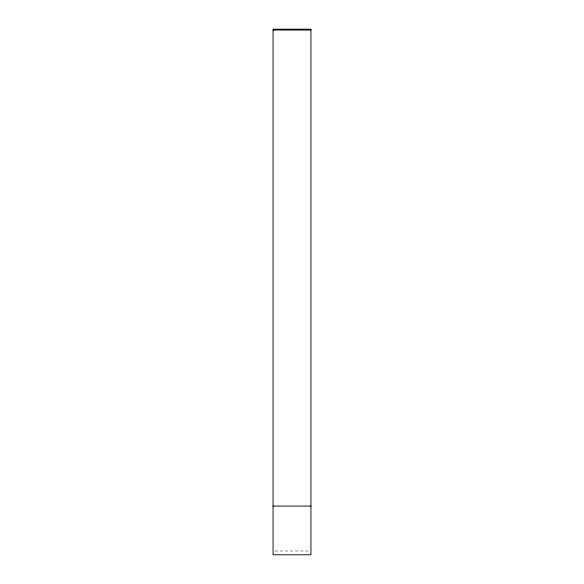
<?xml version="1.0" encoding="UTF-8"?>
<svg xmlns="http://www.w3.org/2000/svg" width="584" height="584" viewBox="0 0 584 584"><rect width="100%" height="100%" fill="white"/><g stroke="black" fill="none" stroke-linecap="round" stroke-linejoin="round"><path stroke-width="0.44" stroke-dasharray="2.92 2.19" d="M274.867 551.004L309.133 551.004"/><path stroke-width="0.88" d="M273.064 30.039L310.936 30.039M273.064 506.087L310.936 506.087M310.936 29.2L273.064 29.2L273.064 554.8L310.936 554.8L310.936 29.2"/></g></svg>
